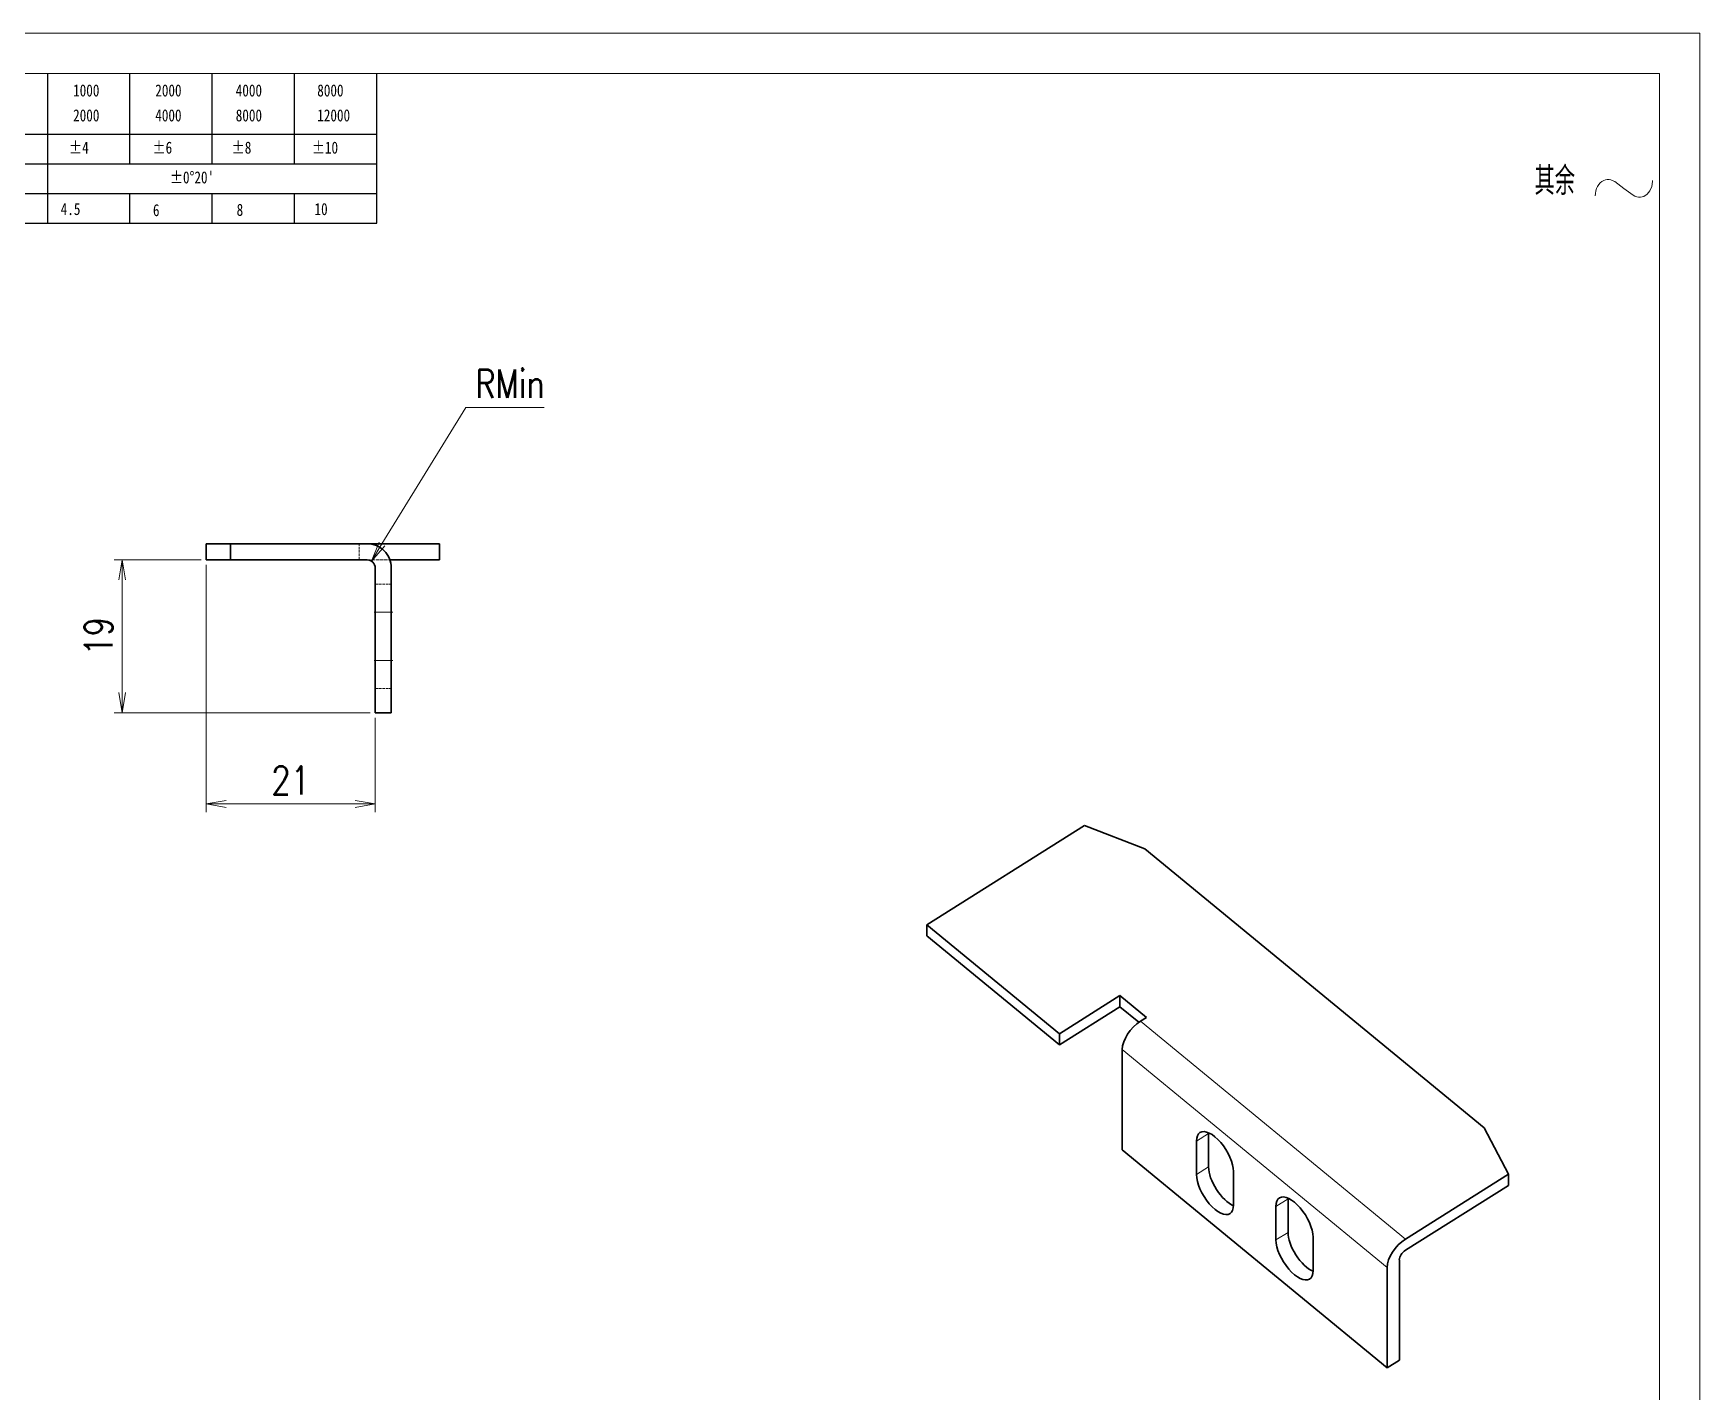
# Model space of a CAD drawing. Header units: millimetres. Extents: x 1333 to 209312, y -42879 to 359.
# Drawn here: x 138840.2 to 139047.3, y -953.3 to -784.4 of the extents above; entities that cross this region are included whole.
import ezdxf

# ---------------------------------------------------------------- set-up
doc = ezdxf.new("R2010")
doc.units = ezdxf.units.MM
doc.header["$LTSCALE"] = 0.5
for name, pattern in [('AM_ISO02W050x2', [3.75, 3, -0.75]), ('AM_ISO08W050x2', [9, 6, -0.75, 1.5, -0.75]), ('DASHDOT', [18.5, 12, -3, 0.5, -3]), ('DASHED', [15, 12, -3]), ('DOT2', [0.125, 0, -0.125])]:
    doc.linetypes.add(name, pattern=pattern)
doc.layers.add('DIM', color=3, linetype='Continuous')
doc.layers.add('图\\M+19E79\\M+195B6\\M+18E9A', color=7, linetype='Continuous')
for name, color, linetype, lineweight in [('中心线', 2, 'AM_ISO08W050x2', 18), ('图框', 7, 'Continuous', 18), ('标注线', 3, 'Continuous', 18), ('虚线', 1, 'AM_ISO02W050x2', 18)]:
    doc.layers.add(name, color=color, linetype=linetype, lineweight=lineweight)
doc.layers.add('打印', color=7, linetype='Continuous', lineweight=15, plot=False)
doc.layers.add('打印-禁用', color=7, linetype='Continuous', lineweight=15, plot=False)
doc.styles.add('DIM', font='romans.shx', dxfattribs={"width": 0.8, "bigfont": 'bigfont.shx'})
doc.styles.add('国标', font='simfang.ttf', dxfattribs={"width": 0.8})
doc.styles.add('机械长仿宋', font='gbenor.shx', dxfattribs={"height": 1, "bigfont": 'gbcbig.shx'})
doc.dimstyles.new('XR 1-1$0', dxfattribs={"dimtxt": 3.5, "dimasz": 2.5, "dimexe": 1, "dimexo": 0.625, "dimgap": 1.2, "dimtad": 1, "dimzin": 9, "dimdsep": 46, "dimtxsty": 'DIM', "dimblk": 'OPEN', "dimcen": 0, "dimclrd": 8, "dimclre": 8, "dimclrt": 2, "dimazin": 2, "dimtfac": 0.5, "dimtmove": 0, "dimatfit": 3, "dimldrblk": 'OPEN', "dimfxl": 0, "dimtolj": 2, "dimlwd": 18, "dimlwe": 18, "dimarcsym": 0})
doc.dimstyles.new('XR 1-1$4', dxfattribs={"dimtxt": 3.5, "dimasz": 2.5, "dimexe": 1, "dimexo": 0.625, "dimgap": 1.2, "dimtad": 1, "dimtoh": 1, "dimdsep": 46, "dimtxsty": 'DIM', "dimblk": 'OPEN', "dimcen": 0, "dimclrd": 8, "dimclre": 8, "dimclrt": 2, "dimazin": 2, "dimtfac": 0.5, "dimtofl": 0, "dimtmove": 0, "dimatfit": 3, "dimldrblk": 'OPEN', "dimfxl": 0, "dimtolj": 2, "dimlwd": 18, "dimlwe": 18, "dimarcsym": 0})

# ---------------------------------------------------------------- blocks, each defined once
blk = doc.blocks.new('GZDEH零件A3图框V01版')
at = {"layer": '图\\M+19E79\\M+195B6\\M+18E9A', "color": 9}
for p, q in [((3072.2, -1561.98), (3072.2, -1554.46)), ((3082.42, -1561.98), (3082.42, -1554.46)), ((3092.64, -1561.98), (3092.64, -1554.46)), ((3102.86, -1561.98), (3102.86, -1554.46)), ((3113.09, -1573.08), (3113.09, -1554.46)), ((2996.09, -1561.98), (3113.09, -1561.98)), ((3072.2, -1573.08), (3072.2, -1561.98)), ((3082.42, -1565.68), (3082.42, -1561.98)), ((3092.64, -1565.68), (3092.64, -1561.98)), ((3102.86, -1565.68), (3102.86, -1561.98)), ((2996.09, -1565.68), (3113.09, -1565.68)), ((2996.09, -1569.38), (3113.09, -1569.38)), ((3082.42, -1573.08), (3082.42, -1569.48)), ((3092.64, -1573.08), (3092.64, -1569.38)), ((3102.86, -1573.08), (3102.86, -1569.38)), ((2990.09, -1573.08), (3113.09, -1573.08))]:
    blk.add_line(p, q, dxfattribs=at)
at = {"layer": '图框', "linetype": 'Continuous'}
for p, q in [((3272.49, -1554.46), (2882.49, -1554.46)), ((3272.49, -1832.96), (3272.49, -1554.46))]:
    blk.add_line(p, q, dxfattribs=at)
at = {"layer": '打印-禁用', "linetype": 'Continuous'}
for p, q in [((3277.49, -1549.46), (2857.49, -1549.46)), ((3277.49, -1846.46), (3277.49, -1549.46))]:
    blk.add_line(p, q, dxfattribs=at)
at = {"layer": '图\\M+19E79\\M+195B6\\M+18E9A', "color": 9, "style": '国标', "width": 0.8}
for s, p in [('1000', (3075.36, -1557.31)), ('2000', (3085.57, -1557.31)), ('4000', (3095.57, -1557.31)), ('8000', (3105.7, -1557.31)), ('2000', (3075.36, -1560.41)), ('4000', (3085.57, -1560.41)), ('8000', (3095.57, -1560.41)), ('12000', (3105.7, -1560.41)), ('±4', (3074.85, -1564.42)), ('±6', (3085.22, -1564.42)), ('±8', (3095.06, -1564.42)), ('±10', (3105.02, -1564.42)), ("±0%%D20'", (3087.38, -1568.12)), ('4.5', (3073.82, -1572.05)), ('6', (3085.28, -1572.19)), ('8', (3095.68, -1572.15)), ('10', (3105.36, -1572.06))]:
    blk.add_text(s, height=1.5, dxfattribs=at).set_placement(p)
blk = doc.blocks.new('DEH A3')
at = {"layer": '图框'}
blk.add_blockref('GZDEH零件A3图框V01版', (-2857.49, 1846.46), dxfattribs=at)
blk = doc.blocks.new('其余不去材料')
at = {"layer": '标注线', "color": 2, "lineweight": 13}
for points in [[(0, 0.17), (0.01, 0.48), (0.07, 0.79), (0.16, 1.09), (0.28, 1.36), (0.44, 1.6), (0.62, 1.8), (0.82, 1.97), (1.04, 2.09), (1.26, 2.17), (1.49, 2.21), (1.72, 2.21), (1.94, 2.17), (2.37, 1.97), (2.41, 1.95)], [(4.7, 0.27), (4.91, 0.14), (5.14, 0.05), (5.37, 0), (5.6, 0), (5.82, 0.04), (6.04, 0.11), (6.45, 0.38), (6.79, 0.8), (7.02, 1.34), (7.11, 1.95), (7.11, 2.09)], [(2.41, 1.95), (3.55, 1.11), (4.7, 0.27)]]:
    blk.add_lwpolyline(points, dxfattribs=at)
at = {"layer": '标注线', "color": 7, "linetype": 'DOT2', "style": '机械长仿宋'}
blk.add_text('其余', height=3.5, dxfattribs=at).set_placement((-7.56, 0.3))
blk = doc.blocks.new('_Open')
at = {"color": 0, "linetype": 'ByBlock', "lineweight": -2}
for p, q in [((-1, 0.167), (0, 0)), ((-1, -0.167), (0, 0)), ((0, 0), (-1, 0))]:
    blk.add_line(p, q, dxfattribs=at)
blk = doc.blocks.new('*D535')
at = {"layer": 'Defpoints', "color": 0, "transparency": 16777216}
for p in [(138861.72, -849.89), (138882.72, -868.89), (138861.72, -880.24)]:
    blk.add_point(p, dxfattribs=at)
at = {"layer": 'DIM', "color": 8, "lineweight": 18, "transparency": 16777216}
for p, q in [((138861.72, -850.52), (138861.72, -881.24)), ((138882.72, -869.52), (138882.72, -881.24)), ((138880.22, -880.24), (138864.22, -880.24))]:
    blk.add_line(p, q, dxfattribs=at)
at = {"layer": 'DIM', "color": 8, "lineweight": 18, "transparency": 16777216, "xscale": 2.5, "yscale": 2.5, "zscale": 2.5, "rotation": 180}
blk.add_blockref('_Open', (138861.72, -880.24), dxfattribs=at)
at = {"layer": 'DIM', "color": 8, "lineweight": 18, "transparency": 16777216, "xscale": 2.5, "yscale": 2.5, "zscale": 2.5}
blk.add_blockref('_Open', (138882.72, -880.24), dxfattribs=at)
at = {"layer": 'DIM', "color": 2, "transparency": 16777216, "insert": (138872.22, -877.29), "char_height": 3.5, "attachment_point": 5, "style": 'DIM'}
blk.add_mtext('\\A2;21', dxfattribs=at)
blk = doc.blocks.new('*D536')
at = {"layer": 'Defpoints', "color": 0, "transparency": 16777216}
for p in [(138851.28, -849.89), (138861.72, -849.89), (138882.72, -868.89)]:
    blk.add_point(p, dxfattribs=at)
at = {"layer": 'DIM', "color": 8, "lineweight": 18, "transparency": 16777216}
for p, q in [((138861.1, -849.89), (138850.28, -849.89)), ((138851.28, -866.39), (138851.28, -852.39)), ((138882.1, -868.89), (138850.28, -868.89))]:
    blk.add_line(p, q, dxfattribs=at)
at = {"layer": 'DIM', "color": 8, "lineweight": 18, "transparency": 16777216, "xscale": 2.5, "yscale": 2.5, "zscale": 2.5}
for p, rotation in [((138851.28, -849.89), 90), ((138851.28, -868.89), 270)]:
    blk.add_blockref('_Open', p, dxfattribs=dict(at, rotation=rotation))
at = {"layer": 'DIM', "color": 2, "transparency": 16777216, "insert": (138848.33, -859.39), "char_height": 3.5, "attachment_point": 5, "rotation": 90, "style": 'DIM'}
blk.add_mtext('\\A2;19', dxfattribs=at)
blk = doc.blocks.new('*D537')
at = {"layer": 'Defpoints', "color": 0, "transparency": 16777216}
for p in [(138881.72, -850.89), (138882.25, -850.04)]:
    blk.add_point(p, dxfattribs=at)
at = {"layer": 'DIM', "color": 8, "lineweight": 18, "transparency": 16777216}
for p, q in [((138894, -830.94), (138883.56, -847.91)), ((138903.73, -830.94), (138894, -830.94))]:
    blk.add_line(p, q, dxfattribs=at)
at = {"layer": 'DIM', "color": 8, "lineweight": 18, "transparency": 16777216, "xscale": 2.5, "yscale": 2.5, "zscale": 2.5, "rotation": 238.393758144082}
blk.add_blockref('_Open', (138882.25, -850.04), dxfattribs=at)
at = {"layer": 'DIM', "color": 2, "transparency": 16777216, "insert": (138899.46, -827.99), "char_height": 3.5, "attachment_point": 5, "style": 'DIM'}
blk.add_mtext('\\A2;\\A2;RMin', dxfattribs=at)

msp = doc.modelspace()

# ---------------------------------------------------------------- linework, layer by layer
at = {"color": 7, "lineweight": 35, "ltscale": 0.075}
for p, q in [((138861.721, -847.895), (138864.721, -847.895)), ((138861.721, -849.895), (138864.721, -849.895))]:
    msp.add_line(p, q, dxfattribs=at)
at = {"color": 7, "lineweight": 35, "ltscale": 0.05}
for p, q in [((138861.721, -847.895), (138861.721, -849.895)), ((138864.721, -847.895), (138864.721, -849.895)), ((138890.721, -849.895), (138890.721, -847.895)), ((138884.721, -868.895), (138882.721, -868.895))]:
    msp.add_line(p, q, dxfattribs=at)
at = {"color": 7, "lineweight": 35, "ltscale": 0.425}
for p, q in [((138881.721, -847.895), (138864.721, -847.895)), ((138881.721, -849.895), (138864.721, -849.895))]:
    msp.add_line(p, q, dxfattribs=at)
at = {"color": 7, "lineweight": 35, "ltscale": 0.225}
msp.add_line((138881.721, -847.895), (138890.721, -847.895), dxfattribs=at)
at = {"color": 7, "lineweight": 35, "ltscale": 0.45}
for p, q in [((138882.721, -850.895), (138882.721, -868.895)), ((138884.721, -868.895), (138884.721, -850.895))]:
    msp.add_line(p, q, dxfattribs=at)
at = {"color": 7, "lineweight": 35, "ltscale": 0.154291}
msp.add_line((138884.549, -849.895), (138890.721, -849.895), dxfattribs=at)
at = {"color": 7, "lineweight": 35}
for p, q in [((138951.283, -895.251), (138970.849, -882.92)), ((138978.375, -885.833), (139020.522, -920.519)), ((138951.283, -895.251), (138967.747, -908.8)), ((138951.283, -896.638), (138967.747, -910.188)), ((139008.481, -950.332), (138975.554, -923.234))]:
    msp.add_line(p, q, dxfattribs=at)
at = {"color": 7, "lineweight": 35, "ltscale": 0.201749}
msp.add_line((138970.849, -882.92), (138978.375, -885.833), dxfattribs=at)
at = {"color": 7, "lineweight": 35, "ltscale": 0.034689}
for p, q in [((138951.283, -896.638), (138951.283, -895.251)), ((138975.272, -905.445), (138975.272, -904.058)), ((138967.747, -910.188), (138967.747, -908.8)), ((139023.533, -926.278), (139023.533, -927.665))]:
    msp.add_line(p, q, dxfattribs=at)
at = {"color": 7, "lineweight": 35, "ltscale": 0.222378}
for p, q in [((138975.272, -904.058), (138967.747, -908.8)), ((138975.272, -905.445), (138967.747, -910.188))]:
    msp.add_line(p, q, dxfattribs=at)
at = {"color": 7, "lineweight": 35, "ltscale": 0.10661}
msp.add_line((138975.272, -904.058), (138978.565, -906.767), dxfattribs=at)
at = {"color": 7, "lineweight": 35, "ltscale": 0.07587}
msp.add_line((138975.272, -905.445), (138977.615, -907.374), dxfattribs=at)
at = {"color": 7, "lineweight": 35, "ltscale": 0.022236}
msp.add_line((138977.812, -907.242), (138978.565, -906.767), dxfattribs=at)
at = {"color": 7, "lineweight": 13}
for p, q in [((138977.812, -907.242), (139010.74, -934.34)), ((138975.554, -910.746), (139008.482, -937.844))]:
    msp.add_line(p, q, dxfattribs=at)
at = {"color": 7, "lineweight": 35, "ltscale": 0.312207}
for p, q in [((138975.554, -923.234), (138975.554, -910.746)), ((139008.481, -950.332), (139008.482, -937.844)), ((139009.987, -936.896), (139009.987, -949.384))]:
    msp.add_line(p, q, dxfattribs=at)
at = {"color": 7, "lineweight": 13, "ltscale": 0.044471}
msp.add_line((138984.774, -922.149), (138986.279, -921.201), dxfattribs=at)
at = {"color": 7, "lineweight": 35, "ltscale": 0.104068}
for p, q in [((138986.279, -921.201), (138986.279, -925.363)), ((138984.774, -922.149), (138984.774, -926.312)), ((138996.157, -929.33), (138996.157, -933.493)), ((138994.652, -930.279), (138994.652, -934.441))]:
    msp.add_line(p, q, dxfattribs=at)
at = {"color": 7, "lineweight": 35, "ltscale": 0.162453}
msp.add_line((139020.522, -920.519), (139023.533, -926.278), dxfattribs=at)
at = {"color": 7, "lineweight": 13, "ltscale": 0.044476}
for p, q in [((138984.774, -926.312), (138986.279, -925.363)), ((138994.652, -930.279), (138996.157, -929.33)), ((138996.157, -933.493), (138994.652, -934.441))]:
    msp.add_line(p, q, dxfattribs=at)
at = {"color": 7, "lineweight": 35, "ltscale": 0.10407}
for p, q in [((138989.384, -930.106), (138989.384, -925.943)), ((138999.262, -938.235), (138999.262, -934.073))]:
    msp.add_line(p, q, dxfattribs=at)
at = {"color": 7, "lineweight": 35, "ltscale": 0.378045}
msp.add_line((139010.739, -935.728), (139023.533, -927.665), dxfattribs=at)
at = {"color": 7, "lineweight": 35, "ltscale": 0.378039}
msp.add_line((139010.74, -934.34), (139023.533, -926.278), dxfattribs=at)
at = {"color": 7, "lineweight": 35, "ltscale": 0.044476}
msp.add_line((139008.481, -950.332), (139009.987, -949.384), dxfattribs=at)
at = {"color": 7, "lineweight": 35}
for radius in [3, 1]:
    msp.add_arc((138881.721, -850.895), radius, 359.99999, 90, dxfattribs=at)
for centre, major_axis, ratio, start_param, end_param in [((138977.812, -909.323), (-1.906, -2.316), 0.5220952, 4.1470298, 5.7178261), ((138987.079, -924.046), (-1.866, 2.961), 0.456908, 0.000019, 0.6272795), ((138987.079, -924.046), (-1.866, 2.961), 0.456908, 3.7688722, 6.2832043), ((138988.584, -923.098), (-1.866, 2.961), 0.456908, 0.589528, 0.6272795), ((138988.584, -927.26), (-1.866, 2.961), 0.456908, 0.6272795, 2.5520711), ((138987.079, -928.209), (-1.866, 2.961), 0.456908, 0.6272795, 3.1416116), ((138996.957, -932.176), (-1.866, 2.961), 0.456908, 0.000019, 0.6272795), ((138996.957, -932.176), (-1.866, 2.961), 0.456908, 3.7688722, 6.2832043), ((138998.462, -931.227), (-1.866, 2.961), 0.456908, 0.589528, 0.6272795), ((138987.079, -928.209), (-1.866, 2.961), 0.456908, 3.1416116, 3.7688722), ((138998.462, -935.39), (-1.866, 2.961), 0.456908, 0.6272795, 2.5520711), ((138996.957, -936.338), (-1.866, 2.961), 0.456908, 0.6272795, 3.1416116), ((139010.739, -936.421), (-1.906, -2.316), 0.5220952, 4.1470298, 5.7178261), ((139010.739, -936.421), (0.635, 0.772), 0.5220952, 1.0054371, 2.5762334), ((138996.957, -936.338), (-1.866, 2.961), 0.456908, 3.1416116, 3.7688722)]:
    msp.add_ellipse(centre, major_axis=major_axis, ratio=ratio, start_param=start_param, end_param=end_param, dxfattribs=at)
at = {"layer": '中心线', "linetype": 'DASHDOT', "lineweight": 13, "ltscale": 0.059998}
for p, q in [((138884.921, -856.395), (138882.521, -856.395)), ((138884.921, -862.395), (138882.521, -862.395))]:
    msp.add_line(p, q, dxfattribs=at)
at = {"layer": '打印'}
msp.add_lwpolyline([(138627.31, -784.43), (139047.31, -784.43), (139047.31, -1081.43), (138627.31, -1081.43)], close=True, dxfattribs=at)
at = {"layer": '虚线', "linetype": 'DASHED', "lineweight": 13, "ltscale": 0.05}
for p, q in [((138864.721, -849.895), (138864.721, -847.895)), ((138880.721, -847.895), (138880.721, -849.895)), ((138884.721, -852.895), (138882.721, -852.895)), ((138884.721, -852.895), (138882.721, -852.895)), ((138884.721, -856.395), (138882.721, -856.395)), ((138884.721, -856.395), (138882.721, -856.395)), ((138882.721, -856.395), (138884.721, -856.395)), ((138884.721, -856.395), (138882.721, -856.395)), ((138882.721, -862.395), (138884.721, -862.395)), ((138882.721, -862.395), (138884.721, -862.395)), ((138882.721, -862.395), (138884.721, -862.395)), ((138884.721, -862.395), (138882.721, -862.395)), ((138884.721, -865.895), (138882.721, -865.895)), ((138884.721, -865.895), (138882.721, -865.895))]:
    msp.add_line(p, q, dxfattribs=at)
at = {"layer": '虚线', "linetype": 'DASHED', "lineweight": 13, "ltscale": 0.070709}
msp.add_line((138881.721, -849.895), (138884.549, -849.895), dxfattribs=at)

# ---------------------------------------------------------------- block references
at = {"layer": '图框'}
msp.add_blockref('DEH A3', (138627.31, -1081.43), dxfattribs=at)
at = {"layer": '标注线'}
msp.add_blockref('其余不去材料', (139034.341, -804.818), dxfattribs=at)

# ---------------------------------------------------------------- dimensions: what is measured, and where the dimension line sits
at = {"layer": 'DIM'}
dim = msp.add_radius_dim(center=(138881.721, -850.895), mpoint=(138882.245, -850.043), text='\\A2;RMin', dimstyle='XR 1-1$4', override={"dimtxsty": 'DIM'}, dxfattribs=at)
dim.commit()
dim.dimension.update_dxf_attribs({"geometry": '*D537', "text_midpoint": (138899.465, -830.944), "dimtype": 164})
dim = msp.add_linear_dim(base=(138851.28, -849.895), p1=(138882.721, -868.895), p2=(138861.721, -849.895), angle=90, dimstyle='XR 1-1$0', dxfattribs=at)
dim.commit()
dim.dimension.update_dxf_attribs({"geometry": '*D536', "text_midpoint": (138848.33, -859.395)})
dim = msp.add_linear_dim(base=(138861.721, -880.236), p1=(138882.721, -868.895), p2=(138861.721, -849.895), dimstyle='XR 1-1$0', dxfattribs=at)
dim.commit()
dim.dimension.update_dxf_attribs({"geometry": '*D535', "text_midpoint": (138872.221, -877.286)})

doc.saveas('drawing.dxf')
